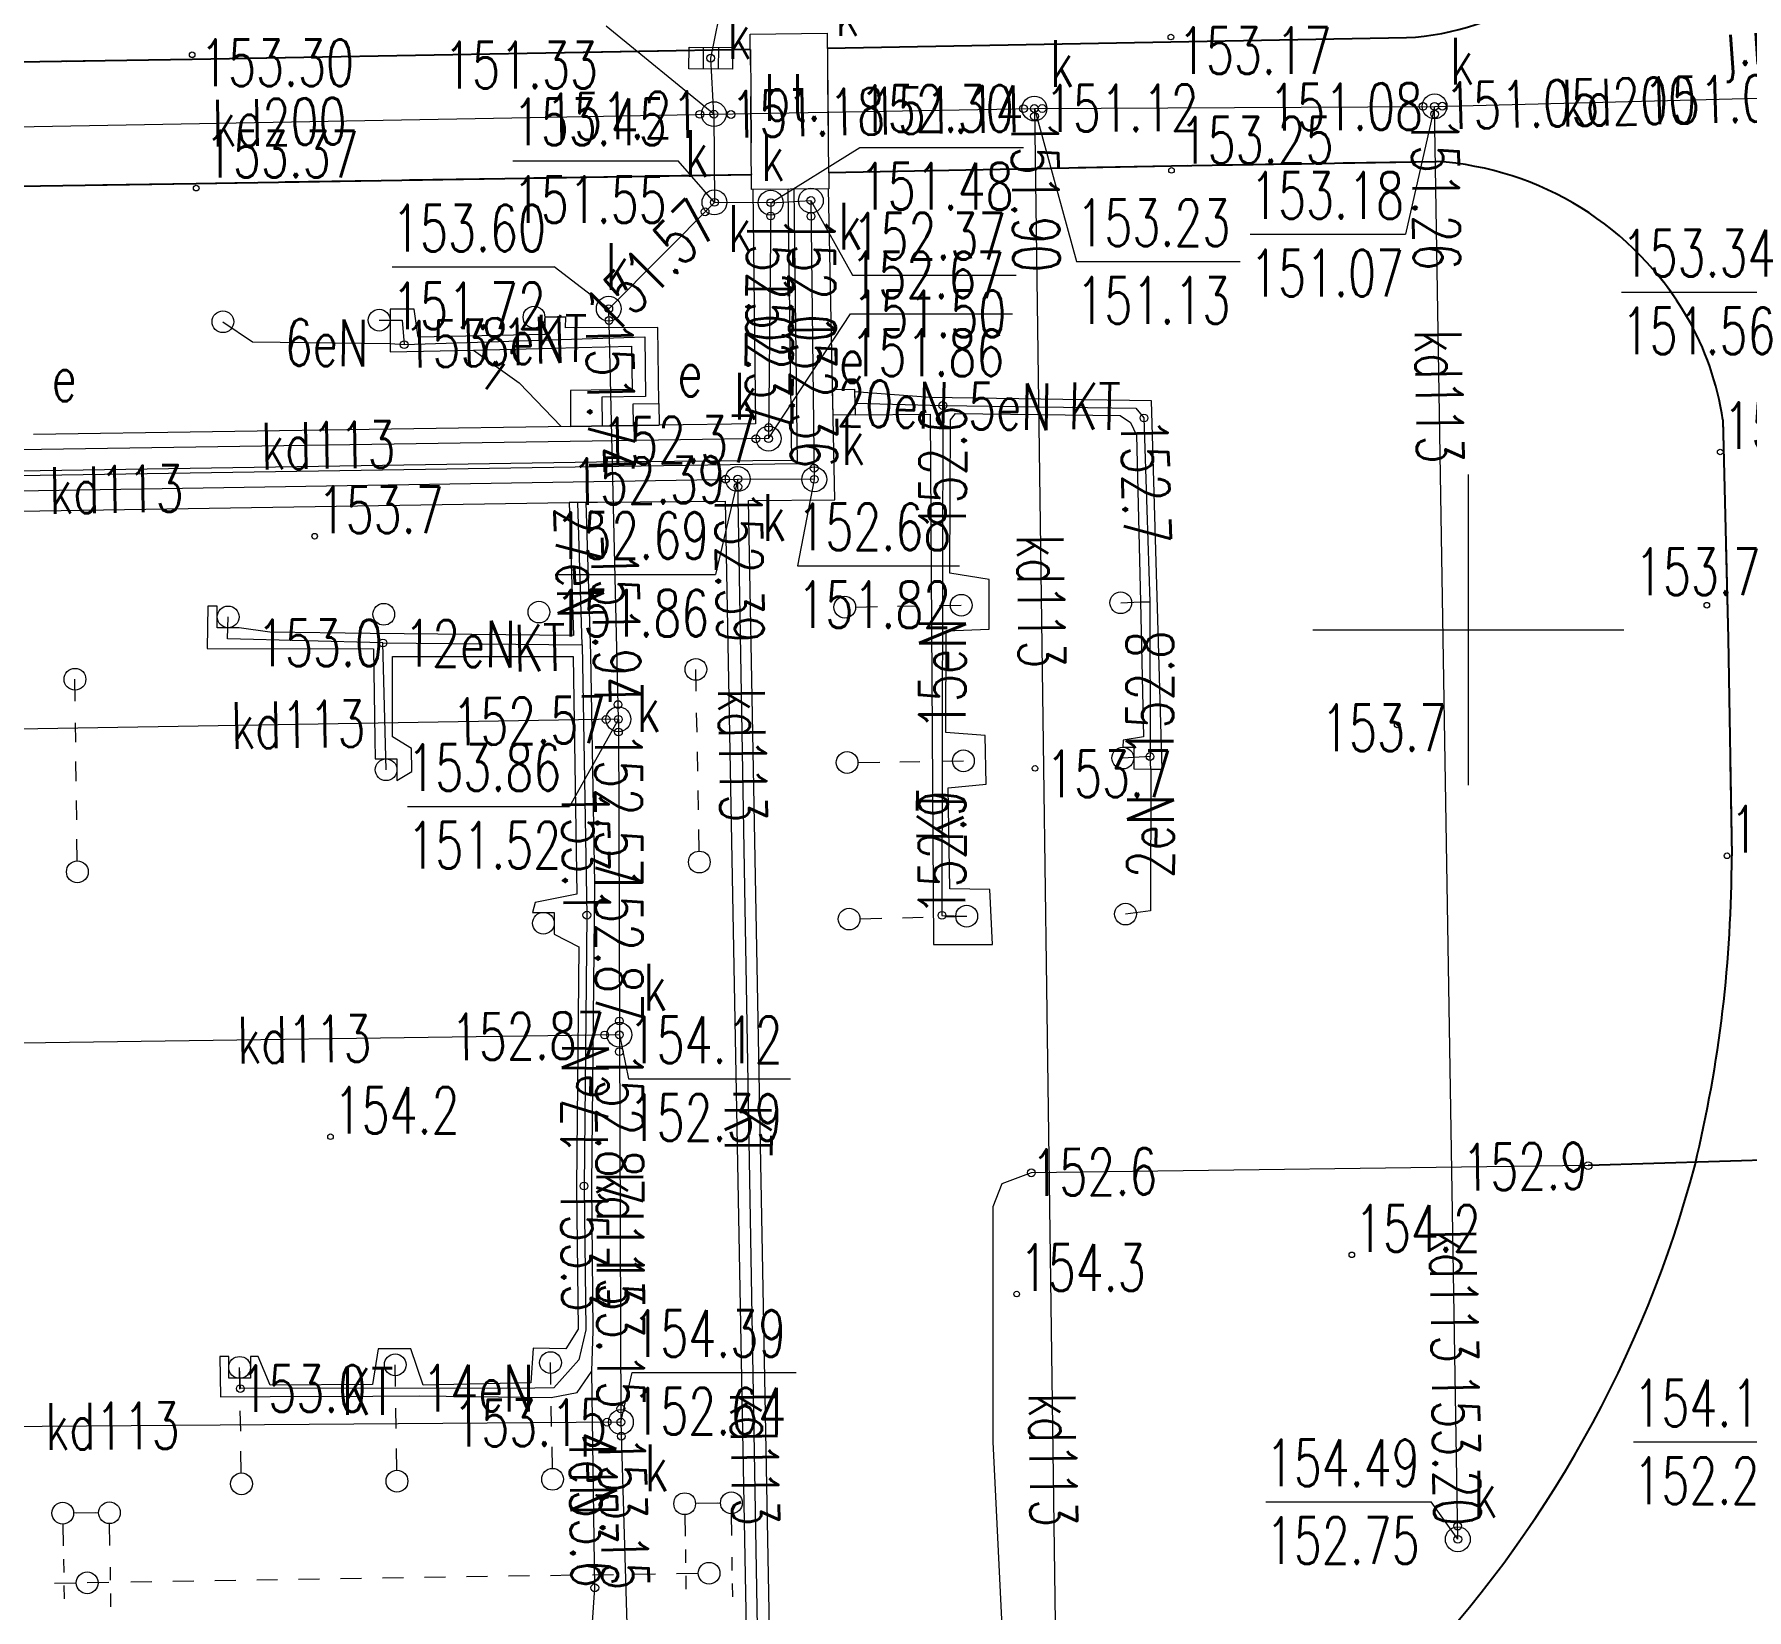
# Model space of a CAD drawing. Header units: metres. Extents: x 7583802 to 7586368, y 5958992 to 5960558.
# Drawn here: x 7585853.9 to 7585909, y 5959168.5 to 5959219.2 of the extents above; entities that cross this region are included whole.
import ezdxf
from ezdxf.enums import TextEntityAlignment as Align

# ---------------------------------------------------------------- set-up
doc = ezdxf.new("R2010")
doc.units = ezdxf.units.M
for name, pattern in [('1', [0]), ('3_KTJZ01', [4, 3, -1]), ('3_KTKR01', [0]), ('3_KTPL01', [4, 3, -1]), ('4_1', [0]), ('4_SUOP03_13', [0]), ('4_SUOP05_02', [0]), ('4_SUPE_01', [0]), ('4_SUPI_01', [0]), ('4_SUPK_01', [0]), ('4_SUSM03_02', [0]), ('4_SUUS18_02', [0])]:
    doc.linetypes.add(name, pattern=pattern)
doc.layers.get('0').update_dxf_attribs({"color": 250, "linetype": 'CONTINUOUS', "lineweight": 100})
for name, color, linetype, lineweight in [('1000_L_1', 7, '1', 18), ('KTJZ_E_T_0', 7, 'CONTINUOUS', 15), ('KTJZ_L_0', 7, '3_KTJZ01', 18), ('KTKR_L_0', 7, '3_KTKR01', 25), ('KTPL_E_T_0', 7, 'CONTINUOUS', 15), ('KTPL_L_0', 7, '3_KTPL01', 18), ('RTPW_T_0', 7, 'CONTINUOUS', 15), ('RTPW_T_1', 7, 'CONTINUOUS', 15), ('SUOE_L_1', 1, '4_SUOP03_13', 25), ('SUOP_E_T_0', 7, 'CONTINUOUS', 18), ('SUOP_L_0', 7, '4_SUOP05_02', 18), ('SUPE_E_T_3', 1, 'CONTINUOUS', 15), ('SUPE_L_2', 1, '4_SUPE_01', 18), ('SUPE_L_3', 1, '4_SUPE_01', 18), ('SUPI_E_T_0', 7, 'CONTINUOUS', 15), ('SUPI_L_0', 7, '4_SUPI_01', 18), ('SUPK_E_T_0', 34, 'CONTINUOUS', 15), ('SUPK_L_0', 34, '4_SUPK_01', 18), ('SUSM_L_4', 7, 'CONTINUOUS', 18), ('SUSM_L_5', 7, 'CONTINUOUS', 18), ('SUSM_T_3', 7, 'CONTINUOUS', 18), ('SUTE_T_0', 1, 'CONTINUOUS', 18), ('SUTK_T_0', 34, 'CONTINUOUS', 18), ('SUUE_E_T_2', 7, 'CONTINUOUS', 15), ('SUUE_L_3', 7, '4_1', 18), ('SUUK_E_T_3', 7, 'CONTINUOUS', 15), ('SUUK_T_0', 7, 'CONTINUOUS', 18), ('SUUK_T_4', 7, 'CONTINUOUS', 13)]:
    doc.layers.add(name, color=color, linetype=linetype, lineweight=lineweight)
doc.styles.get("Standard").update_dxf_attribs({"font": 'Simplex.SHX', "width": 0.75})

# ---------------------------------------------------------------- blocks, each defined once
blk = doc.blocks.new('3_RTPW01')
at = {"linetype": 'CONTINUOUS'}
blk.add_circle((0, 0), 0.09, dxfattribs=at)
blk = doc.blocks.new('3_RTPW02')
at = {"linetype": 'CONTINUOUS'}
blk.add_circle((0, 0), 0.09, dxfattribs=at)
blk = doc.blocks.new('4_SUSM04_01')
at = {"linetype": 'CONTINUOUS'}
blk.add_circle((0, 0), 0.35, dxfattribs=at)
blk = doc.blocks.new('4_SUPS01_03')
at = {"linetype": 'CONTINUOUS'}
blk.add_circle((0, 0), 0.125, dxfattribs=at)
blk = doc.blocks.new('4_SUPS01_05')
at = {"linetype": 'CONTINUOUS'}
blk.add_circle((0, 0), 0.125, dxfattribs=at)
blk = doc.blocks.new('4_SUUS05')
at = {"linetype": 'CONTINUOUS'}
for p, q in [((-0.7, -0.35), (-0.7, 0.35)), ((-0.7, 0.35), (0.7, 0.35)), ((-0.245, 0.35), (-0.245, -0.35)), ((0.245, 0.35), (0.245, -0.35)), ((0.7, 0.35), (0.7, -0.35)), ((0.7, -0.35), (-0.7, -0.35))]:
    blk.add_line(p, q, dxfattribs=at)
blk = doc.blocks.new('4_SUUS22_01')
at = {"linetype": 'CONTINUOUS'}
blk.add_circle((0, 0), 0.4, dxfattribs=at)

msp = doc.modelspace()

# ---------------------------------------------------------------- linework, layer by layer
at = {"layer": '1000_L_1', "linetype": '1'}
for p, q in [((7585900, 5959195), (7585900, 5959205)), ((7585895, 5959200), (7585905, 5959200))]:
    msp.add_line(p, q, dxfattribs=at)
at = {"layer": 'KTJZ_L_0', "linetype": '3_KTJZ01'}
for p, q in [((7585879.38, 5959218.71), (7585890.43, 5959218.92)), ((7585890.43, 5959218.92), (7585898.01, 5959219.05)), ((7585838.91, 5959218.04), (7585858.95, 5959218.35)), ((7585858.95, 5959218.35), (7585876.904, 5959218.67)), ((7585876.904, 5959218.67), (7585876.94, 5959214.65)), ((7585879.425, 5959214.71), (7585879.38, 5959218.71)), ((7585898.97, 5959215.07), (7585890.45, 5959214.93)), ((7585876.94, 5959214.65), (7585859.08, 5959214.36)), ((7585890.45, 5959214.93), (7585879.425, 5959214.71)), ((7585859.08, 5959214.36), (7585839.04, 5959214.05)), ((7585908.36, 5959199.72), (7585908.18, 5959206.75)), ((7585908.47, 5959192.73), (7585908.36, 5959199.72))]:
    msp.add_line(p, q, dxfattribs=at)
for centre, radius, start, end in [((7585897.528, 5959227.767), 8.73, 273.1668, 303.0593), ((7585898.3, 5959204.993), 10.099, 30.1789, 86.1945), ((7585898.995, 5959205.428), 9.28, 8.193, 30.0177), ((7585866.11, 5959192.719), 42.36, 346.4445, 0.0154), ((7585870.675, 5959192.488), 37.878, 316.3017, 345.1646)]:
    msp.add_arc(centre, radius, start, end, dxfattribs=at)
at = {"layer": 'KTKR_L_0', "linetype": '3_KTKR01'}
for p, q in [((7585879.38, 5959218.71), (7585890.43, 5959218.92)), ((7585890.43, 5959218.92), (7585898.01, 5959219.05)), ((7585858.95, 5959218.35), (7585838.91, 5959218.04)), ((7585876.904, 5959218.67), (7585858.95, 5959218.35)), ((7585890.45, 5959214.93), (7585898.97, 5959215.07)), ((7585859.08, 5959214.36), (7585876.936, 5959214.65)), ((7585879.425, 5959214.71), (7585890.45, 5959214.93)), ((7585839.04, 5959214.05), (7585859.08, 5959214.36)), ((7585908.18, 5959206.75), (7585908.36, 5959199.72)), ((7585908.36, 5959199.72), (7585908.47, 5959192.73))]:
    msp.add_line(p, q, dxfattribs=at)
for centre, radius, start, end in [((7585897.528, 5959227.767), 8.73, 273.1668, 303.0593), ((7585898.3, 5959204.993), 10.099, 30.1789, 86.1945), ((7585898.995, 5959205.428), 9.28, 8.193, 30.0177), ((7585866.11, 5959192.719), 42.36, 346.4445, 0.0154), ((7585870.675, 5959192.488), 37.878, 316.3017, 345.1646)]:
    msp.add_arc(centre, radius, start, end, dxfattribs=at)
at = {"layer": 'KTPL_L_0', "linetype": '3_KTPL01'}
for p, q in [((7585876.9, 5959219.16), (7585879.38, 5959219.19)), ((7585876.94, 5959214.16), (7585876.9, 5959219.16)), ((7585879.38, 5959219.19), (7585879.43, 5959214.19)), ((7585879.43, 5959214.19), (7585876.94, 5959214.16))]:
    msp.add_line(p, q, dxfattribs=at)
at = {"layer": 'SUOE_L_1', "linetype": '4_1'}
msp.add_line((7585916.79, 5959183.17), (7585903.85, 5959182.76), dxfattribs=at)
at = {"layer": 'SUOP_L_0', "linetype": '4_1'}
for p, q in [((7585878.12, 5959214.174), (7585876.98, 5959214.16)), ((7585876.98, 5959214.16), (7585877.07, 5959206.63)), ((7585878.24, 5959205.46), (7585878.12, 5959214.174)), ((7585879.419, 5959214.19), (7585878.299, 5959214.176)), ((7585878.299, 5959214.176), (7585878.41, 5959205.34)), ((7585879.62, 5959204.18), (7585879.419, 5959214.19)), ((7585866.09, 5959210.31), (7585865.316, 5959210.311)), ((7585865.316, 5959210.311), (7585865.316, 5959209.611)), ((7585866.22, 5959209.41), (7585866.09, 5959210.31)), ((7585870.97, 5959210.06), (7585870.295, 5959210.058)), ((7585870.295, 5959210.058), (7585870.295, 5959209.708)), ((7585870.96, 5959209.71), (7585870.97, 5959210.06)), ((7585865.316, 5959209.611), (7585865.32, 5959208.94)), ((7585870.3, 5959209.5), (7585866.22, 5959209.41)), ((7585870.295, 5959209.708), (7585870.3, 5959209.5)), ((7585873.93, 5959209.73), (7585870.96, 5959209.71)), ((7585873.96, 5959207.28), (7585873.93, 5959209.73)), ((7585865.32, 5959208.94), (7585867.994, 5959209.001)), ((7585867.994, 5959209.001), (7585873.08, 5959209.12)), ((7585873.08, 5959209.12), (7585873.1, 5959207.73)), ((7585871.12, 5959207.7), (7585871.119, 5959206.541)), ((7585873.1, 5959207.73), (7585871.12, 5959207.7)), ((7585882.69, 5959207.47), (7585880.252, 5959207.653)), ((7585880.252, 5959207.653), (7585880.27, 5959206.92)), ((7585889.81, 5959207.37), (7585882.69, 5959207.47)), ((7585890.15, 5959195.52), (7585889.81, 5959207.37)), ((7585873.14, 5959207.27), (7585873.96, 5959207.28)), ((7585873.15, 5959206.571), (7585873.14, 5959207.27)), ((7585880.27, 5959206.92), (7585882.69, 5959206.94)), ((7585882.69, 5959206.94), (7585882.8, 5959189.88)), ((7585883.32, 5959201.82), (7585883.34, 5959206.75)), ((7585883.34, 5959206.75), (7585883.5, 5959206.96)), ((7585883.5, 5959206.96), (7585888.8, 5959206.89)), ((7585888.8, 5959206.89), (7585889.13, 5959206.67)), ((7585871.119, 5959206.541), (7585853.85, 5959206.282)), ((7585871.119, 5959206.541), (7585873.15, 5959206.571)), ((7585873.15, 5959206.571), (7585871.119, 5959206.541)), ((7585873.97, 5959206.584), (7585873.15, 5959206.571)), ((7585877.07, 5959206.63), (7585873.97, 5959206.584)), ((7585889.13, 5959206.67), (7585889.32, 5959206.26)), ((7585889.32, 5959206.26), (7585889.45, 5959200.9)), ((7585871.95, 5959205.24), (7585811.499, 5959204.309)), ((7585812.35, 5959204.48), (7585871.96, 5959205.4)), ((7585878.41, 5959205.34), (7585871.95, 5959205.24)), ((7585871.96, 5959205.4), (7585878.24, 5959205.46)), ((7585852.194, 5959203.799), (7585871.076, 5959204.096)), ((7585871.623, 5959204.104), (7585871.076, 5959204.096)), ((7585871.076, 5959204.096), (7585871.623, 5959204.104)), ((7585871.076, 5959204.096), (7585871.22, 5959199.82)), ((7585871.623, 5959204.104), (7585871.99, 5959204.11)), ((7585871.77, 5959199.21), (7585871.623, 5959204.104)), ((7585871.99, 5959204.11), (7585876.09, 5959204.14)), ((7585876.09, 5959204.14), (7585876.98, 5959156.31)), ((7585876.84, 5959204.16), (7585879.62, 5959204.18)), ((7585877.74, 5959156.33), (7585876.84, 5959204.16)), ((7585884.59, 5959201.62), (7585883.32, 5959201.82)), ((7585884.58, 5959200.02), (7585884.59, 5959201.62)), ((7585859.45, 5959200.76), (7585859.43, 5959199.4)), ((7585859.757, 5959200.764), (7585859.45, 5959200.76)), ((7585859.757, 5959200.064), (7585859.757, 5959200.764)), ((7585889.45, 5959200.9), (7585889.55, 5959196.56)), ((7585860.462, 5959200.064), (7585859.757, 5959200.064)), ((7585861.45, 5959199.92), (7585860.462, 5959200.064)), ((7585864.67, 5959199.88), (7585861.45, 5959199.92)), ((7585871.22, 5959199.82), (7585864.67, 5959199.88)), ((7585883.19, 5959196.7), (7585883.2, 5959199.97)), ((7585883.2, 5959199.97), (7585884.58, 5959200.02)), ((7585859.43, 5959199.4), (7585864.78, 5959199.39)), ((7585864.78, 5959199.39), (7585864.83, 5959196.49)), ((7585865.39, 5959196.56), (7585865.39, 5959199.14)), ((7585865.39, 5959199.14), (7585871.21, 5959199.14)), ((7585871.21, 5959199.14), (7585871.32, 5959191.49)), ((7585871.9, 5959191.84), (7585871.77, 5959199.21)), ((7585864.83, 5959196.49), (7585864.84, 5959195.85)), ((7585866, 5959196.18), (7585865.39, 5959196.56)), ((7585884.46, 5959196.6), (7585883.19, 5959196.7)), ((7585884.49, 5959195.03), (7585884.46, 5959196.6)), ((7585888.9, 5959196.45), (7585888.884, 5959196.223)), ((7585889.55, 5959196.56), (7585888.9, 5959196.45)), ((7585864.84, 5959195.85), (7585865.536, 5959195.848)), ((7585865.536, 5959195.848), (7585865.536, 5959195.148)), ((7585866.02, 5959195.44), (7585866, 5959196.18)), ((7585888.884, 5959196.223), (7585889.234, 5959196.223)), ((7585889.234, 5959196.223), (7585889.234, 5959195.523)), ((7585865.536, 5959195.148), (7585866.02, 5959195.44)), ((7585889.234, 5959195.523), (7585889.78, 5959195.52)), ((7585889.78, 5959195.52), (7585890.15, 5959195.52)), ((7585883.27, 5959194.92), (7585884.49, 5959195.03)), ((7585883.32, 5959191.67), (7585883.27, 5959194.92)), ((7585871.32, 5959191.49), (7585869.98, 5959191.23)), ((7585871.8, 5959182.13), (7585871.9, 5959191.84)), ((7585884.61, 5959191.64), (7585883.32, 5959191.67)), ((7585884.69, 5959189.87), (7585884.61, 5959191.64)), ((7585869.98, 5959191.23), (7585869.897, 5959190.909)), ((7585869.897, 5959190.909), (7585870.597, 5959190.909)), ((7585870.597, 5959190.909), (7585870.597, 5959190.212)), ((7585870.597, 5959190.212), (7585871.39, 5959189.8)), ((7585871.39, 5959189.8), (7585871.31, 5959182.08)), ((7585882.8, 5959189.88), (7585884.69, 5959189.87)), ((7585871.31, 5959182.08), (7585871.37, 5959177.5)), ((7585871.85, 5959177.45), (7585871.8, 5959182.13)), ((7585871.37, 5959177.5), (7585870.97, 5959176.87)), ((7585871.81, 5959176.15), (7585871.85, 5959177.45)), ((7585860.127, 5959176.621), (7585859.84, 5959176.62)), ((7585859.84, 5959176.62), (7585859.86, 5959175.32)), ((7585860.127, 5959175.921), (7585860.127, 5959176.621)), ((7585861.07, 5959176.62), (7585860.827, 5959176.621)), ((7585860.827, 5959176.621), (7585860.827, 5959175.921)), ((7585861.46, 5959175.7), (7585861.07, 5959176.62)), ((7585864.93, 5959176.87), (7585864.75, 5959175.72)), ((7585865.98, 5959176.87), (7585864.93, 5959176.87)), ((7585866.38, 5959175.7), (7585865.98, 5959176.87)), ((7585869.92, 5959176.89), (7585869.84, 5959175.77)), ((7585870.97, 5959176.87), (7585869.92, 5959176.89)), ((7585860.827, 5959175.921), (7585860.127, 5959175.921)), ((7585871.33, 5959175.46), (7585871.81, 5959176.15)), ((7585864.75, 5959175.72), (7585861.46, 5959175.7)), ((7585861.46, 5959175.33), (7585864.76, 5959175.34)), ((7585864.76, 5959175.34), (7585866.27, 5959175.35)), ((7585866.27, 5959175.35), (7585870.496, 5959175.306)), ((7585869.84, 5959175.77), (7585866.38, 5959175.7)), ((7585870.496, 5959175.306), (7585871.33, 5959175.46)), ((7585859.86, 5959175.32), (7585861.46, 5959175.33))]:
    msp.add_line(p, q, dxfattribs=at)
at = {"layer": 'SUPE_L_2', "linetype": '4_SUPE_01'}
for p, q in [((7585916.79, 5959183.17), (7585903.85, 5959182.76)), ((7585885.94, 5959182.53), (7585884.99, 5959182.17)), ((7585903.85, 5959182.76), (7585885.94, 5959182.53)), ((7585884.99, 5959182.17), (7585884.7, 5959181.44)), ((7585884.7, 5959181.44), (7585884.7, 5959173.87)), ((7585884.7, 5959173.87), (7585885.31, 5959161.43))]:
    msp.add_line(p, q, dxfattribs=at)
at = {"layer": 'SUPE_L_3', "linetype": '4_SUPE_01'}
for p, q in [((7585859.94, 5959209.911), (7585860.89, 5959209.26)), ((7585864.966, 5959209.961), (7585865.703, 5959209.961)), ((7585865.703, 5959209.961), (7585865.77, 5959209.175)), ((7585860.89, 5959209.26), (7585865.32, 5959209.21)), ((7585865.32, 5959209.21), (7585865.77, 5959209.175)), ((7585865.77, 5959209.175), (7585873.505, 5959209.425)), ((7585873.505, 5959209.425), (7585873.53, 5959207.505)), ((7585873.53, 5959207.505), (7585872.13, 5959207.485)), ((7585872.13, 5959207.485), (7585872.134, 5959206.555)), ((7585880.261, 5959207.287), (7585883.095, 5959207.215)), ((7585883.095, 5959207.215), (7585883.067, 5959190.812)), ((7585883.095, 5959207.215), (7585889.305, 5959207.13)), ((7585889.305, 5959207.13), (7585889.565, 5959206.815)), ((7585889.565, 5959206.815), (7585889.751, 5959200.901)), ((7585871.495, 5959199.515), (7585871.35, 5959204.1)), ((7585888.816, 5959200.871), (7585889.45, 5959200.9)), ((7585889.45, 5959200.9), (7585889.751, 5959200.901)), ((7585889.751, 5959200.901), (7585889.76, 5959195.923)), ((7585860.086, 5959199.711), (7585860.107, 5959200.414)), ((7585865.088, 5959199.575), (7585860.086, 5959199.711)), ((7585865.186, 5959195.498), (7585865.088, 5959199.575)), ((7585865.088, 5959199.575), (7585871.495, 5959199.515)), ((7585871.495, 5959199.515), (7585871.645, 5959190.82)), ((7585889.76, 5959195.923), (7585888.884, 5959195.873)), ((7585889.78, 5959195.52), (7585889.76, 5959195.923)), ((7585889.78, 5959195.52), (7585889.77, 5959190.96)), ((7585871.645, 5959190.82), (7585871.555, 5959182.105)), ((7585883.067, 5959190.812), (7585883.862, 5959190.786)), ((7585889.77, 5959190.96), (7585888.971, 5959190.854)), ((7585871.555, 5959182.105), (7585871.61, 5959177.475)), ((7585871.61, 5959177.475), (7585871.39, 5959176.51)), ((7585871.39, 5959176.51), (7585870.585, 5959175.615)), ((7585860.501, 5959175.588), (7585860.477, 5959176.271)), ((7585871.9, 5959169.18), (7585871.81, 5959176.15)), ((7585869.975, 5959175.605), (7585860.501, 5959175.588)), ((7585870.585, 5959175.615), (7585869.975, 5959175.605)), ((7585871.65, 5959165.45), (7585871.9, 5959169.18))]:
    msp.add_line(p, q, dxfattribs=at)
at = {"layer": 'SUPI_L_0', "linetype": '4_1'}
for p, q in [((7585867.994, 5959209.001), (7585869.47, 5959207.95)), ((7585869.47, 5959207.95), (7585870.823, 5959206.536))]:
    msp.add_line(p, q, dxfattribs=at)
at = {"layer": 'SUPK_L_0', "linetype": '4_1'}
for p, q in [((7585875.73, 5959216.59), (7585875.63, 5959218.39)), ((7585875.73, 5959216.59), (7585886.04, 5959216.77)), ((7585886.04, 5959216.77), (7585898.91, 5959216.84)), ((7585886.04, 5959216.77), (7585886.81, 5959160.65)), ((7585898.91, 5959216.84), (7585910.96, 5959217.14)), ((7585899.66, 5959170.74), (7585898.91, 5959216.84)), ((7585827.67, 5959215.71), (7585875.73, 5959216.59)), ((7585875.73, 5959216.59), (7585875.75, 5959213.75)), ((7585872.35, 5959210.33), (7585875.75, 5959213.75)), ((7585877.56, 5959213.74), (7585875.75, 5959213.75)), ((7585877.56, 5959213.74), (7585877.49, 5959206.15)), ((7585877.56, 5959213.74), (7585878.85, 5959213.81)), ((7585878.85, 5959213.81), (7585878.96, 5959204.84)), ((7585872.66, 5959197.12), (7585872.35, 5959210.33)), ((7585877.49, 5959206.15), (7585812.59, 5959205.17)), ((7585832.53, 5959204.12), (7585876.5, 5959204.85)), ((7585877.33, 5959156.64), (7585876.5, 5959204.85)), ((7585878.96, 5959204.84), (7585876.5, 5959204.85)), ((7585872.66, 5959197.12), (7585835.22, 5959196.51)), ((7585872.66, 5959197.12), (7585872.69, 5959186.97)), ((7585872.69, 5959186.97), (7585835.26, 5959186.44)), ((7585872.69, 5959186.97), (7585872.74, 5959174.51)), ((7585872.74, 5959174.51), (7585835.54, 5959174.22)), ((7585872.74, 5959174.51), (7585873.11, 5959161.97))]:
    msp.add_line(p, q, dxfattribs=at)
at = {"layer": 'SUSM_L_4', "linetype": '4_SUSM03_02'}
for p, q in [((7585880.291, 5959200.733), (7585880.991, 5959200.745)), ((7585881.64, 5959200.756), (7585882.289, 5959200.766)), ((7585882.989, 5959200.778), (7585883.689, 5959200.79)), ((7585875.165, 5959198.027), (7585875.152, 5959198.727)), ((7585855.19, 5959197.707), (7585855.181, 5959198.407)), ((7585855.206, 5959196.383), (7585855.198, 5959197.007)), ((7585875.188, 5959196.702), (7585875.177, 5959197.327)), ((7585855.221, 5959195.135), (7585855.213, 5959195.759)), ((7585875.211, 5959195.453), (7585875.199, 5959196.078)), ((7585880.366, 5959195.734), (7585881.066, 5959195.744)), ((7585881.712, 5959195.754), (7585882.358, 5959195.763)), ((7585883.058, 5959195.774), (7585883.758, 5959195.784)), ((7585875.233, 5959194.204), (7585875.222, 5959194.828)), ((7585855.236, 5959193.887), (7585855.229, 5959194.511)), ((7585875.257, 5959192.879), (7585875.244, 5959193.579)), ((7585855.253, 5959192.563), (7585855.244, 5959193.263)), ((7585883.162, 5959190.769), (7585883.862, 5959190.786)), ((7585880.43, 5959190.702), (7585881.13, 5959190.719)), ((7585881.796, 5959190.735), (7585882.462, 5959190.752)), ((7585860.488, 5959175.571), (7585860.477, 5959176.271)), ((7585865.492, 5959175.653), (7585865.481, 5959176.353)), ((7585870.489, 5959175.723), (7585870.477, 5959176.423)), ((7585860.51, 5959174.222), (7585860.499, 5959174.871)), ((7585865.512, 5959174.306), (7585865.502, 5959174.953)), ((7585870.513, 5959174.371), (7585870.501, 5959175.023)), ((7585870.536, 5959173.019), (7585870.524, 5959173.719)), ((7585860.531, 5959172.873), (7585860.52, 5959173.573)), ((7585865.533, 5959172.959), (7585865.522, 5959173.659)), ((7585855.225, 5959169.333), (7585854.525, 5959169.322)), ((7585856.274, 5959169.349), (7585855.574, 5959169.338)), ((7585857.649, 5959169.371), (7585856.974, 5959169.36)), ((7585858.999, 5959169.391), (7585858.324, 5959169.381)), ((7585860.35, 5959169.412), (7585859.675, 5959169.402)), ((7585861.7, 5959169.433), (7585861.025, 5959169.423)), ((7585863.05, 5959169.454), (7585862.375, 5959169.444)), ((7585864.4, 5959169.475), (7585863.725, 5959169.465)), ((7585865.75, 5959169.496), (7585865.075, 5959169.486)), ((7585867.1, 5959169.517), (7585866.425, 5959169.506)), ((7585868.45, 5959169.538), (7585867.775, 5959169.527)), ((7585869.8, 5959169.559), (7585869.125, 5959169.548)), ((7585871.15, 5959169.58), (7585870.475, 5959169.569)), ((7585872.5, 5959169.6), (7585871.825, 5959169.59)), ((7585873.851, 5959169.621), (7585873.176, 5959169.611)), ((7585875.226, 5959169.643), (7585874.526, 5959169.632))]:
    msp.add_line(p, q, dxfattribs=at)
for centre in [(7585879.941, 5959200.727), (7585883.689, 5959200.79), (7585875.152, 5959198.727), (7585855.181, 5959198.407), (7585880.016, 5959195.729), (7585883.758, 5959195.784), (7585855.257, 5959192.213), (7585875.263, 5959192.529), (7585880.08, 5959190.693), (7585883.862, 5959190.786), (7585860.477, 5959176.271), (7585865.481, 5959176.353), (7585870.477, 5959176.423), (7585860.537, 5959172.523), (7585865.538, 5959172.609), (7585870.542, 5959172.669), (7585875.576, 5959169.648), (7585855.574, 5959169.338), (7585855.574, 5959169.338)]:
    msp.add_circle(centre, 0.35, dxfattribs=at)
at = {"layer": 'SUSM_L_5', "linetype": '4_SUSM03_02'}
for p, q in [((7585855.836, 5959171.59), (7585855.136, 5959171.583)), ((7585855.939, 5959171.592), (7585855.239, 5959171.585)), ((7585874.796, 5959171.535), (7585874.807, 5959170.835)), ((7585875.841, 5959171.903), (7585875.141, 5959171.891)), ((7585875.943, 5959171.905), (7585875.243, 5959171.893)), ((7585876.308, 5959170.861), (7585876.298, 5959171.561)), ((7585854.792, 5959171.23), (7585854.804, 5959170.53)), ((7585856.306, 5959170.545), (7585856.295, 5959171.245)), ((7585874.813, 5959170.41), (7585874.819, 5959169.985)), ((7585854.811, 5959170.103), (7585854.818, 5959169.676)), ((7585856.325, 5959169.421), (7585856.318, 5959169.845)), ((7585876.324, 5959169.737), (7585876.318, 5959170.161)), ((7585874.826, 5959169.56), (7585874.832, 5959169.135)), ((7585876.336, 5959168.887), (7585876.33, 5959169.312)), ((7585854.825, 5959169.249), (7585854.833, 5959168.822)), ((7585856.339, 5959168.571), (7585856.332, 5959168.996))]:
    msp.add_line(p, q, dxfattribs=at)
for centre in [(7585874.791, 5959171.885), (7585874.791, 5959171.885), (7585876.293, 5959171.911), (7585876.293, 5959171.911), (7585854.786, 5959171.58), (7585854.786, 5959171.58), (7585856.289, 5959171.595), (7585856.289, 5959171.595)]:
    msp.add_circle(centre, 0.35, dxfattribs=at)
at = {"layer": 'SUTK_T_0', "linetype": 'CONTINUOUS'}
for p, q in [((7585875.63, 5959218.39), (7585876.203, 5959221.225)), ((7585875.73, 5959216.59), (7585872.262, 5959219.417)), ((7585886.04, 5959216.77), (7585887.391, 5959211.846)), ((7585898.91, 5959216.84), (7585897.972, 5959212.725)), ((7585869.264, 5959215.088), (7585874.584, 5959215.088)), ((7585875.75, 5959213.75), (7585874.584, 5959215.088)), ((7585877.56, 5959213.74), (7585880.422, 5959215.519)), ((7585880.422, 5959215.519), (7585885.687, 5959215.519)), ((7585878.85, 5959213.81), (7585880.186, 5959211.412)), ((7585892.978, 5959212.725), (7585897.972, 5959212.725)), ((7585887.391, 5959211.846), (7585892.656, 5959211.846)), ((7585865.378, 5959211.672), (7585870.589, 5959211.672)), ((7585872.35, 5959210.33), (7585870.589, 5959211.672)), ((7585880.186, 5959211.412), (7585885.452, 5959211.412)), ((7585904.927, 5959210.866), (7585910.247, 5959210.866)), ((7585877.49, 5959206.15), (7585880.122, 5959210.164)), ((7585880.122, 5959210.164), (7585885.333, 5959210.164)), ((7585876.5, 5959204.85), (7585875.787, 5959201.781)), ((7585878.96, 5959204.84), (7585878.416, 5959202.058)), ((7585870.63, 5959201.781), (7585875.787, 5959201.781)), ((7585878.416, 5959202.058), (7585883.627, 5959202.058)), ((7585872.66, 5959197.12), (7585871.082, 5959194.318)), ((7585865.871, 5959194.318), (7585871.082, 5959194.318)), ((7585872.69, 5959186.97), (7585872.989, 5959185.558)), ((7585872.989, 5959185.558), (7585878.2, 5959185.558)), ((7585872.74, 5959174.51), (7585873.107, 5959176.108)), ((7585873.107, 5959176.108), (7585878.373, 5959176.108)), ((7585905.308, 5959173.873), (7585910.628, 5959173.873)), ((7585893.484, 5959171.948), (7585898.804, 5959171.948)), ((7585899.66, 5959170.74), (7585898.804, 5959171.948))]:
    msp.add_line(p, q, dxfattribs=at)
at = {"layer": 'SUUE_L_3', "linetype": '4_SUUS18_02'}
for p, q in [((7585879.549, 5959207.73), (7585880.25, 5959207.74)), ((7585879.565, 5959206.91), (7585879.549, 5959207.73)), ((7585880.25, 5959207.74), (7585880.27, 5959206.92)), ((7585873.14, 5959207.27), (7585873.96, 5959207.28)), ((7585873.15, 5959206.571), (7585873.14, 5959207.27)), ((7585873.96, 5959207.28), (7585873.97, 5959206.584)), ((7585880.27, 5959206.92), (7585879.565, 5959206.91)), ((7585873.15, 5959206.571), (7585873.97, 5959206.584))]:
    msp.add_line(p, q, dxfattribs=at)

# ---------------------------------------------------------------- block references
at = {"layer": 'RTPW_T_0'}
for p in [(7585862.89, 5959203.01), (7585907.67, 5959200.79), (7585897.71, 5959196.94), (7585886.06, 5959195.54), (7585863.4, 5959183.69), (7585896.25, 5959179.89), (7585885.47, 5959178.63)]:
    msp.add_blockref('3_RTPW01', p, dxfattribs=at)
at = {"layer": 'RTPW_T_1'}
for p in [(7585890.43, 5959219.07), (7585858.95, 5959218.5), (7585890.45, 5959214.78), (7585859.08, 5959214.21), (7585908.1, 5959205.72), (7585908.32, 5959192.73)]:
    msp.add_blockref('3_RTPW02', p, dxfattribs=at)
at = {"layer": 'SUSM_T_3'}
for p in [(7585859.94, 5959209.911), (7585864.966, 5959209.961), (7585869.945, 5959210.058), (7585860.107, 5959200.414), (7585865.113, 5959200.498), (7585870.104, 5959200.571), (7585888.816, 5959200.871), (7585865.186, 5959195.498), (7585888.884, 5959195.873), (7585870.247, 5959190.559), (7585888.971, 5959190.854)]:
    msp.add_blockref('4_SUSM04_01', p, dxfattribs=at)
at = {"layer": 'SUTE_T_0'}
for p in [(7585865.77, 5959209.175), (7585883.095, 5959207.215), (7585889.565, 5959206.815), (7585865.088, 5959199.575), (7585889.76, 5959195.923), (7585871.645, 5959190.82), (7585883.067, 5959190.812), (7585885.94, 5959182.53), (7585903.85, 5959182.76), (7585871.555, 5959182.105), (7585860.501, 5959175.588), (7585871.9, 5959169.18)]:
    msp.add_blockref('4_SUPS01_03', p, dxfattribs=at)
at = {"layer": 'SUTK_T_0'}
for p in [(7585875.63, 5959218.39), (7585875.28, 5959216.582), (7585875.73, 5959216.59), (7585876.283, 5959216.578), (7585885.688, 5959216.764), (7585886.04, 5959216.77), (7585886.29, 5959216.771), (7585898.537, 5959216.838), (7585898.91, 5959216.84), (7585898.914, 5959216.59), (7585899.16, 5959216.846), (7585886.043, 5959216.52), (7585878.85, 5959213.81), (7585875.448, 5959213.447), (7585875.75, 5959213.75), (7585877.556, 5959213.311), (7585877.56, 5959213.74), (7585878.856, 5959213.303), (7585872.35, 5959210.33), (7585872.359, 5959209.951), (7585877.082, 5959206.144), (7585877.49, 5959206.15), (7585877.493, 5959206.507), (7585878.956, 5959205.199), (7585876.111, 5959204.844), (7585876.5, 5959204.85), (7585876.504, 5959204.6), (7585878.96, 5959204.84), (7585872.649, 5959197.594), (7585872.266, 5959197.114), (7585872.66, 5959197.12), (7585872.661, 5959196.713), (7585872.689, 5959187.413), (7585872.219, 5959186.963), (7585872.69, 5959186.97), (7585872.692, 5959186.425), (7585872.738, 5959174.937), (7585872.296, 5959174.507), (7585872.74, 5959174.51), (7585872.753, 5959174.056), (7585899.653, 5959171.164), (7585899.66, 5959170.74)]:
    msp.add_blockref('4_SUPS01_05', p, dxfattribs=at)
at = {"layer": 'SUUK_T_0', "rotation": 359.7495430195924}
msp.add_blockref('4_SUUS05', (7585875.63, 5959218.39), dxfattribs=at)
at = {"layer": 'SUUK_T_4'}
for p in [(7585898.91, 5959216.84), (7585875.73, 5959216.59), (7585886.04, 5959216.77), (7585875.75, 5959213.75), (7585877.56, 5959213.74), (7585878.85, 5959213.81), (7585872.35, 5959210.33), (7585877.49, 5959206.15), (7585876.5, 5959204.85), (7585878.96, 5959204.84), (7585872.66, 5959197.12), (7585872.69, 5959186.97), (7585872.74, 5959174.51), (7585899.66, 5959170.74)]:
    msp.add_blockref('4_SUUS22_01', p, dxfattribs=at)

# ---------------------------------------------------------------- texts
at = {"layer": 'KTJZ_E_T_0', "width": 0.7}
msp.add_text('j.mb.', height=1.5, rotation=3.9452, dxfattribs=at).set_placement((7585909.97, 5959218.779), align=Align.MIDDLE)
at = {"layer": 'KTPL_E_T_0', "width": 0.7}
msp.add_text('bt.', height=1.5, dxfattribs=at).set_placement((7585878.26, 5959217.127), align=Align.MIDDLE)
at = {"layer": 'RTPW_T_0', "width": 0.7}
for s, p in [('153.7', (7585862.99, 5959203.11)), ('153.7', (7585905.356, 5959201.118)), ('153.7', (7585895.259, 5959196.098)), ('153.7', (7585886.417, 5959194.615)), ('154.2', (7585863.5, 5959183.79)), ('154.2', (7585896.35, 5959179.99)), ('154.3', (7585885.57, 5959178.73))]:
    msp.add_text(s, height=1.5, dxfattribs=at).set_placement(p)
at = {"layer": 'RTPW_T_1', "width": 0.7}
for s, p in [('153.30', (7585859.205, 5959217.491)), ('153.17', (7585890.658, 5959217.883)), ('153.25', (7585890.713, 5959215)), ('153.37', (7585859.358, 5959214.553)), ('153.46', (7585908.2, 5959205.82)), ('153.75', (7585908.42, 5959192.83))]:
    msp.add_text(s, height=1.5, dxfattribs=at).set_placement(p)
at = {"layer": 'SUOP_E_T_0', "width": 0.7}
for rotation, p in [(359.2205, (7585870.817, 5959209.374)), (358.9584, (7585887.977, 5959207.19)), (1.1017, (7585870.134, 5959199.421)), (88.7794, (7585883.011, 5959194.012)), (269.5453, (7585876.832, 5959183.888))]:
    msp.add_text('KT', height=1.5, rotation=rotation, dxfattribs=at).set_placement(p, align=Align.MIDDLE)
msp.add_text('KT', height=1.5, dxfattribs=at).set_placement((7585864.595, 5959175.493), align=Align.MIDDLE)
at = {"layer": 'SUPE_E_T_3', "width": 0.7}
for s, rotation, p in [('18eN', 1.8512, (7585869.147, 5959209.284)), ('6eN', 359.4688, (7585863.277, 5959209.233)), ('20eN', 358.5518, (7585881.497, 5959207.255)), ('5eN', 359.2158, (7585885.26, 5959207.185)), ('27eN', 271.8152, (7585871.411, 5959202.166)), ('12eN', 359.4605, (7585867.565, 5959199.552)), ('15eN', 89.9014, (7585883.08, 5959198.577)), ('2eN', 89.799, (7585889.773, 5959193.359)), ('17eN', 89.4083, (7585871.584, 5959184.908)), ('14eN', 0.1006, (7585868.152, 5959175.602)), ('4eN', 270.7398, (7585871.852, 5959172.861))]:
    msp.add_text(s, height=1.5, rotation=rotation, dxfattribs=at).set_placement(p, align=Align.MIDDLE)
at = {"layer": 'SUPI_E_T_0', "width": 0.7}
msp.add_text('i', height=1.5, rotation=324.5766, dxfattribs=at).set_placement((7585868.858, 5959208.386), align=Align.MIDDLE)
at = {"layer": 'SUPK_E_T_0', "width": 0.7}
for s, rotation, p in [('kd200', 1.4262, (7585905.163, 5959216.996)), ('kd200', 1.049, (7585861.755, 5959216.334)), ('kd113', 270.9321, (7585899.062, 5959207.51)), ('kd113', 0.8651, (7585863.326, 5959205.936)), ('kd113', 0.9512, (7585856.511, 5959204.518)), ('kd113', 270.7861, (7585886.257, 5959200.919)), ('kd113', 270.9863, (7585876.653, 5959195.972)), ('kd113', 0.9334, (7585862.361, 5959196.952)), ('kd113', 0.8113, (7585862.555, 5959186.826)), ('kd113', 270.2299, (7585872.716, 5959180.415)), ('kd113', 270.9321, (7585899.533, 5959178.572)), ('kd113', 0.4467, (7585856.386, 5959174.383)), ('kd113', 270.9863, (7585877.043, 5959173.333)), ('kd113', 270.7861, (7585886.637, 5959173.295))]:
    msp.add_text(s, height=1.5, rotation=rotation, dxfattribs=at).set_placement(p, align=Align.MIDDLE)
at = {"layer": 'SUTE_T_0', "width": 0.7}
for s, rotation, p in [('153.1', 1.3288, (7585865.77, 5959209.175)), ('152.7', 271.6143, (7585889.565, 5959206.815)), ('152.8', 90.105, (7585889.76, 5959195.923)), ('152.9', 89.9014, (7585883.067, 5959190.812)), ('152.6', 0.7398, (7585885.94, 5959182.53)), ('153.3', 270.7028, (7585871.555, 5959182.105))]:
    msp.add_text(s, height=1.5, rotation=rotation, dxfattribs=at).set_placement(p, align=Align.MIDDLE_LEFT)
for s, rotation, p in [('152.6', 89.9014, (7585883.095, 5959207.215)), ('153.0', 359.9393, (7585865.088, 5959199.575)), ('153.1', 270.8453, (7585871.645, 5959190.82)), ('152.9', 0.7904, (7585903.85, 5959182.76)), ('153.6', 270.803, (7585871.9, 5959169.18))]:
    msp.add_text(s, height=1.5, rotation=rotation, dxfattribs=at).set_placement(p, align=Align.MIDDLE_RIGHT)
msp.add_text('153.0', height=1.5, dxfattribs=at).set_placement((7585860.501, 5959175.588), align=Align.MIDDLE_LEFT)
at = {"layer": 'SUTK_T_0', "width": 0.7}
for s, p in [('151.33', (7585867.051, 5959218.917)), ('152.30', (7585880.422, 5959217.519)), ('153.45', (7585869.264, 5959217.088)), ('151.48', (7585880.422, 5959215.019)), ('151.55', (7585869.264, 5959214.588)), ('153.18', (7585892.978, 5959214.725)), ('153.60', (7585865.378, 5959213.672)), ('152.37', (7585880.186, 5959213.412)), ('153.23', (7585887.391, 5959213.846)), ('153.34', (7585904.927, 5959212.866)), ('152.67', (7585880.122, 5959212.164)), ('151.07', (7585892.978, 5959212.225)), ('151.72', (7585865.378, 5959211.172)), ('151.13', (7585887.391, 5959211.346)), ('151.50', (7585880.186, 5959210.912)), ('151.56', (7585904.927, 5959210.366)), ('151.86', (7585880.122, 5959209.664)), ('152.68', (7585878.416, 5959204.058)), ('152.69', (7585870.63, 5959203.781)), ('151.86', (7585870.63, 5959201.281)), ('151.82', (7585878.416, 5959201.558)), ('153.86', (7585865.871, 5959196.318)), ('151.52', (7585865.871, 5959193.818)), ('154.12', (7585872.989, 5959187.558)), ('152.39', (7585872.989, 5959185.058)), ('154.39', (7585873.107, 5959178.108)), ('152.64', (7585873.107, 5959175.608)), ('154.16', (7585905.308, 5959175.873)), ('154.49', (7585893.484, 5959173.948)), ('152.24', (7585905.308, 5959173.373)), ('152.75', (7585893.484, 5959171.448))]:
    msp.add_text(s, height=1.5, dxfattribs=at).set_placement(p, align=Align.TOP_LEFT)
for s, rotation, p in [('151.01', 1.4262, (7585910.591, 5959217.131)), ('151.21', 1.049, (7585875.28, 5959216.582)), ('151.14', 1.0002, (7585885.688, 5959216.764)), ('151.08', 0.3116, (7585898.537, 5959216.838)), ('151.57', 45.168, (7585875.448, 5959213.447)), ('152.37', 269.4716, (7585877.493, 5959206.507)), ('152.36', 270.7026, (7585878.956, 5959205.199)), ('152.37', 0.8651, (7585877.082, 5959206.144)), ('152.39', 0.9512, (7585876.111, 5959204.844)), ('151.94', 271.3443, (7585872.649, 5959197.594)), ('152.57', 0.9334, (7585872.266, 5959197.114)), ('152.87', 270.1693, (7585872.689, 5959187.413)), ('152.87', 0.8113, (7585872.219, 5959186.963)), ('153.15', 270.2299, (7585872.738, 5959174.937)), ('153.20', 270.9321, (7585899.653, 5959171.164)), ('153.15', 0.4467, (7585872.296, 5959174.507))]:
    msp.add_text(s, height=1.5, rotation=rotation, dxfattribs=at).set_placement(p, align=Align.MIDDLE_RIGHT)
for s, rotation, p in [('151.18', 1.2888, (7585876.283, 5959216.578)), ('151.12', 0.3116, (7585886.374, 5959216.772)), ('151.05', 1.4262, (7585899.252, 5959216.849)), ('151.90', 270.7861, (7585886.044, 5959216.447)), ('151.26', 270.9321, (7585898.915, 5959216.504)), ('152.02', 269.4716, (7585877.556, 5959213.311)), ('152.03', 270.7026, (7585878.856, 5959213.303)), ('151.74', 271.3443, (7585872.359, 5959209.951)), ('152.39', 270.9863, (7585876.506, 5959204.502)), ('152.57', 270.1693, (7585872.661, 5959196.713)), ('152.87', 270.2299, (7585872.692, 5959186.425)), ('153.15', 271.6901, (7585872.753, 5959174.056))]:
    msp.add_text(s, height=1.5, rotation=rotation, dxfattribs=at).set_placement(p, align=Align.MIDDLE_LEFT)
at = {"layer": 'SUUE_E_T_2', "width": 0.7}
for p in [(7585879.756, 5959207.94), (7585874.558, 5959207.51), (7585854.426, 5959207.352)]:
    msp.add_text('e', height=1.5, dxfattribs=at).set_placement(p)
at = {"layer": 'SUUK_E_T_3', "width": 0.7}
for p in [(7585879.63, 5959219.109), (7585886.54, 5959217.47), (7585899.41, 5959217.54), (7585877.239, 5959214.448), (7585872.248, 5959210.937), (7585879.823, 5959205.306), (7585873.242, 5959196.714), (7585873.46, 5959187.75), (7585900.16, 5959171.44)]:
    msp.add_text('k', height=1.5, dxfattribs=at).set_placement(p)
for p in [(7585876.93, 5959219.872), (7585875.563, 5959216.076)]:
    msp.add_text('k', height=1.5, dxfattribs=at).set_placement(p, align=Align.TOP_RIGHT)
for p in [(7585876.186, 5959213.659), (7585879.734, 5959213.736), (7585877.288, 5959204.358), (7585873.505, 5959173.786)]:
    msp.add_text('k', height=1.5, dxfattribs=at).set_placement(p, align=Align.TOP_LEFT)
msp.add_text('k', height=1.5, dxfattribs=at).set_placement((7585877.143, 5959206.766), align=Align.RIGHT)

doc.saveas('drawing.dxf')
